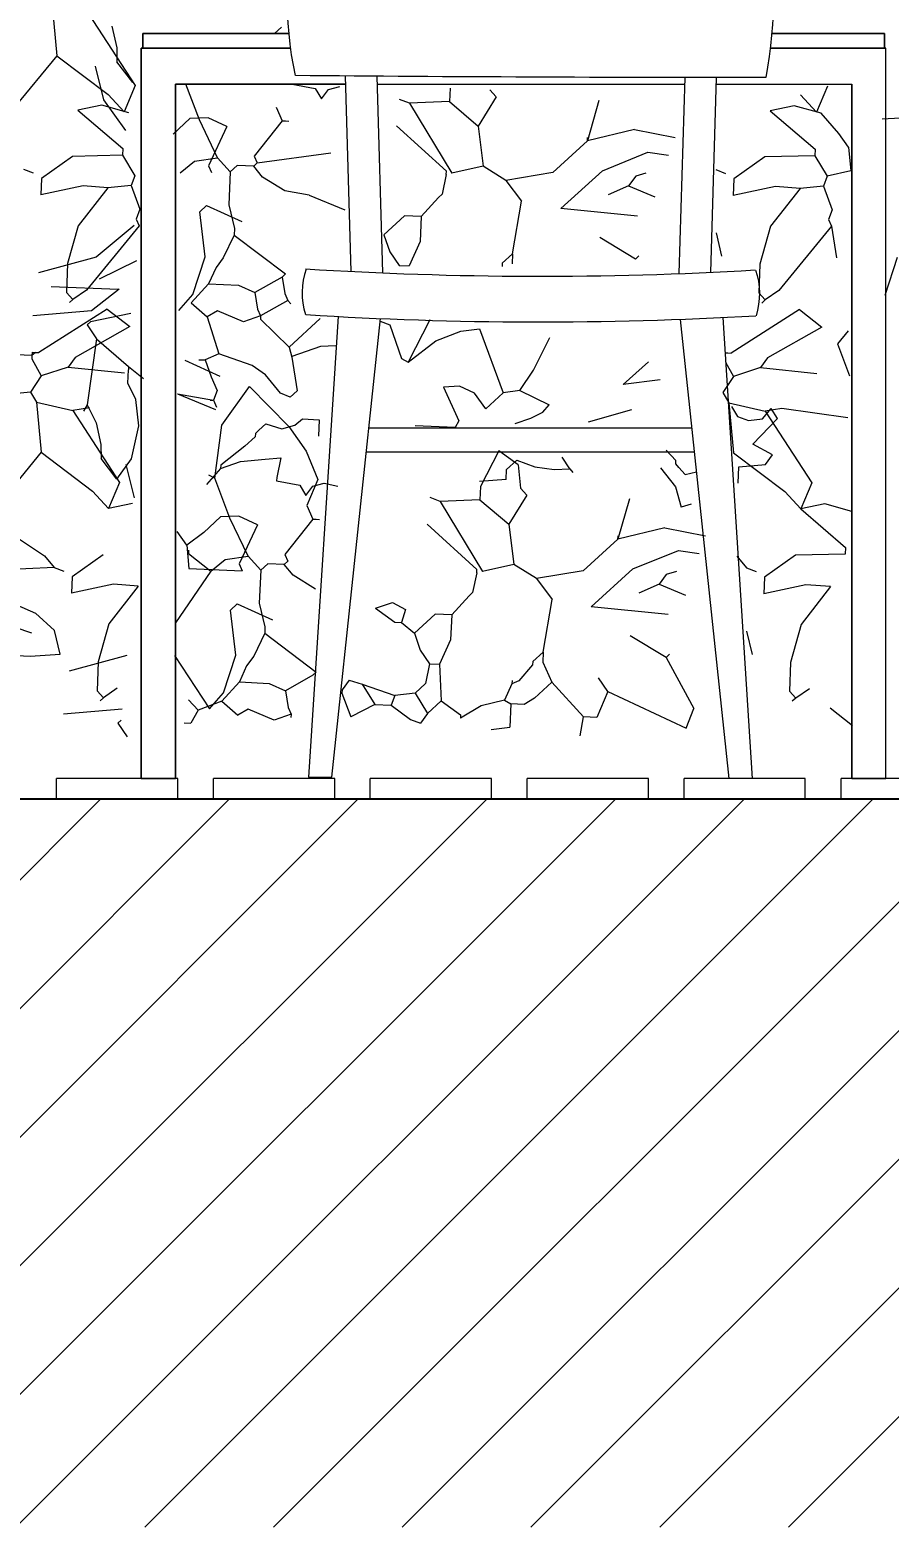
# Model space of a CAD drawing. Header units: centimetres. Extents: x 5667 to 17750, y 274 to 6203.
# Drawn here: x 5866 to 5948.5, y 4415.2 to 4559.2 of the extents above; entities that cross this region are included whole.
import ezdxf

# ---------------------------------------------------------------- set-up
doc = ezdxf.new("R2010")
doc.units = ezdxf.units.CM
doc.header["$MEASUREMENT"] = 0
doc.layers.get('0').update_dxf_attribs({"lineweight": 18})
for name, color, linetype, lineweight in [('A-FURN', 8, 'Continuous', 9), ('A-WALL-FULL', 7, 'Continuous', 20), ('G-ANNO-DIM', 3, 'Continuous', 9), ('G-HEDGE', 104, 'Continuous', 9)]:
    doc.layers.add(name, color=color, linetype=linetype, lineweight=lineweight)
doc.styles.add('ARIAL', font='arial.ttf')
doc.dimstyles.new('TICK_36', dxfattribs={"dimtxt": 10, "dimasz": 3.6, "dimexe": 1.8, "dimexo": 1.2, "dimgap": 1.8, "dimtad": 0, "dimdec": 0, "dimzin": 0, "dimdsep": 46, "dimtxsty": 'ARIAL', "dimblk": 'OBLIQUE', "dimcen": 1.8, "dimdle": 1.8, "dimclrd": 256, "dimclrt": 256, "dimadec": 0, "dimazin": 0, "dimtfac": 1, "dimtdec": 0, "dimtmove": 1, "dimatfit": 3, "dimldrblk": 'OPEN90', "dimfxl": 1, "dimtolj": 1, "dimtzin": 0, "dimarcsym": 0})

# ---------------------------------------------------------------- blocks, each defined once
blk = doc.blocks.new('_Oblique')
at = {"color": 0, "linetype": 'ByBlock', "lineweight": -2}
blk.add_line((-0.5, -0.5), (0.5, 0.5), dxfattribs=at)
blk = doc.blocks.new('*D33')
at = {"layer": 'Defpoints', "color": 0, "transparency": 16777216}
for p in [(6061.6, 4710.48), (5687.77, 4485.2), (6061.11, 4485.2)]:
    blk.add_point(p, dxfattribs=at)
at = {"layer": 'G-ANNO-DIM', "lineweight": -2, "transparency": 16777216}
for p, q in [((5687.77, 4712.28), (5687.77, 4610.81)), ((5687.77, 4483.4), (5687.77, 4584.87))]:
    blk.add_line(p, q, dxfattribs=at)
at = {"layer": 'G-ANNO-DIM', "color": 0, "lineweight": -2, "transparency": 16777216}
for p, q in [((6060.4, 4710.48), (5685.97, 4710.48)), ((6059.91, 4485.2), (5685.97, 4485.2))]:
    blk.add_line(p, q, dxfattribs=at)
at = {"layer": 'G-ANNO-DIM', "lineweight": -2, "transparency": 16777216, "xscale": 3.6, "yscale": 3.6, "zscale": 3.6}
for p, rotation in [((5687.77, 4710.48), 90), ((5687.77, 4485.2), 270)]:
    blk.add_blockref('_Oblique', p, dxfattribs=dict(at, rotation=rotation))
at = {"layer": 'G-ANNO-DIM', "transparency": 16777216, "insert": (5687.77, 4597.84), "char_height": 10, "attachment_point": 5, "rotation": 90, "style": 'ARIAL'}
blk.add_mtext('\\A1;225', dxfattribs=at)
blk = doc.blocks.new('_Open90')
at = {"color": 0, "linetype": 'ByBlock', "lineweight": -2}
for p, q in [((-0.5, 0.5), (0, 0)), ((0, 0), (-1, 0)), ((0, 0), (-0.5, -0.5))]:
    blk.add_line(p, q, dxfattribs=at)
blk = doc.blocks.new('*D34')
at = {"layer": 'Defpoints', "color": 0, "transparency": 16777216}
for p in [(5716.47, 4695.2), (6061.57, 4695.2), (6061.11, 4485.2)]:
    blk.add_point(p, dxfattribs=at)
at = {"layer": 'G-ANNO-DIM', "lineweight": -2, "transparency": 16777216}
for p, q in [((5716.47, 4697), (5716.47, 4603.11)), ((5716.47, 4483.4), (5716.47, 4577.28))]:
    blk.add_line(p, q, dxfattribs=at)
at = {"layer": 'G-ANNO-DIM', "color": 0, "lineweight": -2, "transparency": 16777216}
for p, q in [((6060.37, 4695.2), (5714.67, 4695.2)), ((6059.91, 4485.2), (5714.67, 4485.2))]:
    blk.add_line(p, q, dxfattribs=at)
at = {"layer": 'G-ANNO-DIM', "lineweight": -2, "transparency": 16777216, "xscale": 3.6, "yscale": 3.6, "zscale": 3.6}
for p, rotation in [((5716.47, 4695.2), 90), ((5716.47, 4485.2), 270)]:
    blk.add_blockref('_Oblique', p, dxfattribs=dict(at, rotation=rotation))
at = {"layer": 'G-ANNO-DIM', "transparency": 16777216, "insert": (5716.47, 4590.2), "char_height": 10, "attachment_point": 5, "rotation": 90, "style": 'ARIAL'}
blk.add_mtext('\\A1;210', dxfattribs=at)

msp = doc.modelspace()

# ---------------------------------------------------------------- hatches: boundary and pattern name
at = {"layer": 'A-WALL-FULL'}
h = msp.add_hatch(dxfattribs=at)
h.set_pattern_fill('ANSI31', color=0, scale=70)
h.set_pattern_definition([(45, (-2050.141, 2304.0196), (-6.187184, 6.187184), [])])
h.paths.add_polyline_path([(6690.4, 4485.2), (6666.88, 4485.2), (6666.88, 4710.48), (6666.88, 4780.48), (6061.6, 4780.48), (6061.6, 4710.48), (6061.57, 4695.2), (6065.62, 4695.2), (6075.13, 4695.2), (6075.13, 4710.48), (6375.51, 4710.48), (6652.86, 4710.48), (6652.86, 4485.2), (5730.58, 4485.2), (5730.58, 4415.2), (6690.4, 4415.2)])

# ---------------------------------------------------------------- linework, layer by layer
at = {"layer": 'A-FURN', "lineweight": 0}
for p, q in [((5876.81, 4557.45), (5876.81, 4558.86)), ((5876.81, 4558.86), (5890.86, 4558.86)), ((5876.81, 4558.86), (5876.81, 4557.45)), ((5890.86, 4558.86), (5876.81, 4558.86)), ((5937.27, 4558.86), (5948.09, 4558.86)), ((5948.09, 4558.86), (5937.27, 4558.86)), ((5948.09, 4557.45), (5948.09, 4558.86)), ((5948.09, 4558.86), (5948.09, 4557.45)), ((5891.03, 4557.45), (5876.66, 4557.45)), ((5876.66, 4557.45), (5876.66, 4487.2)), ((5876.66, 4487.2), (5876.66, 4557.45)), ((5876.66, 4557.45), (5891.03, 4557.45)), ((5948.24, 4557.45), (5937.12, 4557.45)), ((5937.12, 4557.45), (5948.24, 4557.45)), ((5948.24, 4487.2), (5948.24, 4557.45)), ((5948.24, 4487.2), (5948.24, 4557.45)), ((5879.95, 4487.2), (5879.95, 4553.99)), ((5879.95, 4487.2), (5879.95, 4553.99)), ((5879.95, 4553.99), (5896.29, 4553.99)), ((5879.95, 4553.99), (5896.29, 4553.99)), ((5899.32, 4553.99), (5928.91, 4553.99)), ((5931.94, 4553.99), (5944.95, 4553.99)), ((5931.94, 4553.99), (5944.95, 4553.99)), ((5944.95, 4487.2), (5944.95, 4553.99)), ((5944.95, 4553.99), (5944.95, 4487.2)), ((5876.66, 4487.2), (5879.95, 4487.2)), ((5876.66, 4487.2), (5879.95, 4487.2)), ((5948.24, 4487.2), (5944.95, 4487.2)), ((5944.95, 4487.2), (5948.24, 4487.2))]:
    msp.add_line(p, q, dxfattribs=at)
at = {"layer": 'A-FURN'}
for p, q in [((5876.81, 4557.45), (5876.81, 4558.86)), ((5876.81, 4558.86), (5890.86, 4558.86)), ((5948.09, 4558.86), (5937.27, 4558.86)), ((5948.09, 4557.45), (5948.09, 4558.86)), ((5876.66, 4487.2), (5876.66, 4557.45)), ((5876.66, 4557.45), (5891.03, 4557.45)), ((5948.24, 4557.45), (5937.12, 4557.45)), ((5948.24, 4487.2), (5948.24, 4557.45)), ((5896.26, 4554.77), (5896.82, 4535.97)), ((5899.3, 4554.75), (5899.86, 4535.83)), ((5928.37, 4535.76), (5928.93, 4554.62)), ((5931.41, 4535.88), (5931.96, 4554.62)), ((5896.29, 4553.99), (5879.95, 4553.99)), ((5879.95, 4553.99), (5879.95, 4487.2)), ((5899.32, 4553.99), (5928.91, 4553.99)), ((5931.94, 4553.99), (5944.95, 4553.99)), ((5944.95, 4553.99), (5944.95, 4487.2)), ((5895.59, 4531.64), (5892.75, 4487.31)), ((5894.98, 4487.31), (5899.65, 4531.44)), ((5933.16, 4487.2), (5928.49, 4531.33)), ((5932.55, 4531.53), (5935.39, 4487.2)), ((5898.56, 4520.93), (5929.57, 4520.93)), ((5898.32, 4518.61), (5929.88, 4518.61)), ((5880.18, 4487.2), (5868.53, 4487.2)), ((5868.53, 4485.2), (5868.53, 4487.2)), ((5879.95, 4487.2), (5876.66, 4487.2)), ((5880.18, 4485.2), (5880.18, 4487.2)), ((5895.26, 4487.2), (5883.6, 4487.2)), ((5883.6, 4485.2), (5883.6, 4487.2)), ((5892.75, 4487.32), (5894.99, 4487.32)), ((5895.26, 4485.2), (5895.26, 4487.2)), ((5910.33, 4487.2), (5898.68, 4487.2)), ((5898.68, 4485.2), (5898.68, 4487.2)), ((5910.33, 4485.2), (5910.33, 4487.2)), ((5925.41, 4487.2), (5913.76, 4487.2)), ((5913.76, 4485.2), (5913.76, 4487.2)), ((5925.41, 4485.2), (5925.41, 4487.2)), ((5940.49, 4487.2), (5928.84, 4487.2)), ((5928.84, 4485.2), (5928.84, 4487.2)), ((5935.39, 4487.2), (5933.16, 4487.2)), ((5940.49, 4485.2), (5940.49, 4487.2)), ((5955.57, 4487.2), (5943.92, 4487.2)), ((5943.92, 4485.2), (5943.92, 4487.2)), ((5944.95, 4487.2), (5948.24, 4487.2)), ((5880.18, 4485.2), (5868.53, 4485.2)), ((5895.26, 4485.2), (5883.6, 4485.2)), ((5886.24, 4485.28), (5886.56, 4485.27)), ((5910.33, 4485.2), (5898.68, 4485.2)), ((5925.41, 4485.2), (5913.76, 4485.2)), ((5940.49, 4485.2), (5928.84, 4485.2)), ((5955.57, 4485.2), (5943.92, 4485.2))]:
    msp.add_line(p, q, dxfattribs=at)
for points in [[(5891.67, 4570.95), (5936.68, 4570.95, -0.092959), (5936.68, 4554.61, -0.002126), (5891.48, 4554.8, -0.109257), (5891.67, 4570.95, -0.276267)], [(5892.51, 4536.2, 0.162787), (5892.45, 4531.82, 0.892277)], [(5935.69, 4536.1, -0.162787), (5935.75, 4531.71, -0.892277)]]:
    msp.add_lwpolyline(points, format="xyb", dxfattribs=at)
for centre in [(5914.96, 4895.89), (5915, 4891.49)]:
    msp.add_arc(centre, 360.38, 266.42, 273.2965, dxfattribs=at)
at = {"layer": 'A-WALL-FULL'}
msp.add_line((5730.58, 4485.2), (6652.86, 4485.2), dxfattribs=at)
at = {"layer": 'G-HEDGE'}
for p, q in [((5868.11, 4561.54), (5868.54, 4556.72)), ((5871.59, 4560.74), (5876.08, 4553.84)), ((5873.84, 4559.56), (5874.3, 4557.48)), ((5889.47, 4558.84), (5890.13, 4559.45)), ((5868.54, 4556.72), (5864.49, 4551.78)), ((5868.54, 4556.72), (5873.49, 4552.99)), ((5874.3, 4557.48), (5874.33, 4556.13)), ((5875.84, 4554.14), (5874.33, 4556.13)), ((5872.23, 4555.72), (5873.05, 4552.48)), ((5876.08, 4553.84), (5875.01, 4551.33)), ((5882.25, 4550.54), (5880.95, 4553.99)), ((5891.17, 4553.97), (5893.39, 4553.56)), ((5893.39, 4553.56), (5893.99, 4552.57)), ((5893.99, 4552.57), (5894.65, 4553.47)), ((5894.65, 4553.47), (5895.76, 4553.77)), ((5906.34, 4553.59), (5906.28, 4552.31)), ((5910.16, 4553.42), (5910.78, 4552.76)), ((5942.62, 4553.79), (5941.55, 4551.28)), ((5872.87, 4551.96), (5870.57, 4551.48)), ((5875.48, 4551.23), (5872.87, 4551.96)), ((5873.05, 4552.48), (5875.16, 4549.51)), ((5873.49, 4552.99), (5875.01, 4551.33)), ((5889.64, 4551.76), (5890.22, 4550.46)), ((5902.44, 4552.16), (5901.5, 4552.52)), ((5906.28, 4552.31), (5902.44, 4552.16)), ((5902.44, 4552.16), (5906.52, 4545.42)), ((5906.28, 4552.31), (5909.05, 4549.95)), ((5910.78, 4552.76), (5909.05, 4549.95)), ((5920.64, 4552.4), (5919.54, 4548.54)), ((5939.41, 4551.91), (5937.11, 4551.43)), ((5942.02, 4551.18), (5939.41, 4551.91)), ((5940.03, 4552.94), (5941.55, 4551.28)), ((5870.57, 4551.48), (5874.88, 4547.78)), ((5881.33, 4550.67), (5879.74, 4549.16)), ((5883.09, 4550.75), (5881.33, 4550.67)), ((5883.99, 4546.89), (5882.25, 4550.54)), ((5884.88, 4549.9), (5883.09, 4550.75)), ((5890.22, 4550.46), (5887.51, 4547.06)), ((5890.22, 4550.46), (5890.54, 4550.44)), ((5890.54, 4550.44), (5890.86, 4550.43)), ((5937.11, 4551.43), (5941.42, 4547.73)), ((5943.72, 4549.23), (5942.02, 4551.18)), ((5949.63, 4550.7), (5947.87, 4550.62)), ((5884.88, 4549.9), (5883.12, 4546.14)), ((5905.99, 4545.61), (5901.19, 4549.98)), ((5909.05, 4549.95), (5909.53, 4546.1)), ((5924.06, 4549.62), (5919.54, 4548.54)), ((5919.54, 4548.54), (5919.55, 4548.86)), ((5924.06, 4549.62), (5927.97, 4548.85)), ((5944.63, 4547.91), (5943.72, 4549.23)), ((5874.88, 4547.78), (5874.85, 4547.14)), ((5919.54, 4548.54), (5916.21, 4545.49)), ((5920.98, 4545.66), (5925.35, 4547.44)), ((5925.35, 4547.44), (5927.35, 4547.15)), ((5941.42, 4547.73), (5941.39, 4547.09)), ((5944.63, 4547.91), (5944.85, 4545.66)), ((5870.05, 4547.03), (5867.09, 4544.92)), ((5874.85, 4547.14), (5870.05, 4547.03)), ((5874.85, 4547.14), (5876.05, 4545.17)), ((5880.41, 4545.45), (5881.78, 4546.56)), ((5881.78, 4546.56), (5883.99, 4546.89)), ((5883.12, 4546.14), (5883.41, 4545.49)), ((5883.99, 4546.89), (5885.21, 4545.56)), ((5885.88, 4546.17), (5885.21, 4545.56)), ((5887.47, 4546.1), (5885.88, 4546.17)), ((5887.81, 4546.41), (5887.47, 4546.1)), ((5888.32, 4545.04), (5887.47, 4546.1)), ((5887.51, 4547.06), (5887.81, 4546.41)), ((5887.81, 4546.41), (5894.88, 4547.38)), ((5909.53, 4546.1), (5906.52, 4545.42)), ((5911.7, 4544.73), (5909.53, 4546.1)), ((5936.59, 4546.98), (5933.63, 4544.87)), ((5941.39, 4547.09), (5936.59, 4546.98)), ((5941.39, 4547.09), (5942.59, 4545.12)), ((5865.34, 4545.81), (5866.29, 4545.45)), ((5867.09, 4544.92), (5867.02, 4543.32)), ((5876.05, 4545.17), (5875.68, 4544.23)), ((5885.21, 4545.56), (5885.07, 4542.37)), ((5890.47, 4543.72), (5888.32, 4545.04)), ((5905.98, 4545.29), (5905.57, 4543.39)), ((5905.98, 4545.29), (5905.99, 4545.61)), ((5916.21, 4545.49), (5911.7, 4544.73)), ((5911.7, 4544.73), (5913.22, 4542.74)), ((5916.98, 4542.02), (5920.98, 4545.66)), ((5924.19, 4545.14), (5923.51, 4544.21)), ((5925.16, 4545.42), (5924.19, 4545.14)), ((5931.88, 4545.76), (5932.83, 4545.4)), ((5933.63, 4544.87), (5933.56, 4543.28)), ((5942.59, 4545.12), (5942.23, 4544.18)), ((5944.85, 4545.66), (5942.59, 4545.12)), ((5871.07, 4544.2), (5867.02, 4543.32)), ((5873.44, 4544), (5870.61, 4540.37)), ((5873.44, 4544), (5871.07, 4544.2)), ((5875.68, 4544.23), (5873.44, 4544)), ((5875.68, 4544.23), (5876.54, 4541.95)), ((5892.79, 4543.31), (5890.47, 4543.72)), ((5892.79, 4543.31), (5896.24, 4541.88)), ((5905.24, 4543.09), (5903.56, 4541.24)), ((5905.57, 4543.39), (5905.24, 4543.09)), ((5923.51, 4544.21), (5921.55, 4543.34)), ((5923.51, 4544.21), (5926.02, 4543.14)), ((5937.61, 4544.15), (5933.56, 4543.28)), ((5939.98, 4543.96), (5937.15, 4540.33)), ((5939.98, 4543.96), (5937.61, 4544.15)), ((5942.23, 4544.18), (5939.98, 4543.96)), ((5942.23, 4544.18), (5943.08, 4541.9)), ((5876.54, 4541.95), (5876.18, 4541.01)), ((5882.95, 4542.31), (5882.29, 4541.7)), ((5882.8, 4537.38), (5882.29, 4541.7)), ((5882.95, 4542.31), (5886.33, 4540.76)), ((5885.07, 4542.37), (5885.61, 4540.11)), ((5912.35, 4537.67), (5913.22, 4542.74)), ((5924.36, 4541.29), (5916.98, 4542.02)), ((5943.08, 4541.9), (5942.72, 4540.96)), ((5870.61, 4540.37), (5869.57, 4536.73)), ((5876.47, 4540.36), (5871.41, 4534.18)), ((5875.98, 4540.38), (5872.34, 4537.35)), ((5876.18, 4541.01), (5876.47, 4540.36)), ((5901.97, 4541.31), (5899.97, 4539.48)), ((5903.56, 4541.24), (5901.97, 4541.31)), ((5903.56, 4541.24), (5903.46, 4538.85)), ((5937.15, 4540.33), (5936.11, 4536.68)), ((5943.02, 4540.31), (5937.95, 4534.14)), ((5942.72, 4540.96), (5943.02, 4540.31)), ((5943.02, 4540.31), (5943.47, 4537.28)), ((5885.59, 4539.47), (5884.53, 4537.28)), ((5885.61, 4540.11), (5885.59, 4539.47)), ((5885.59, 4539.47), (5890.54, 4535.74)), ((5899.97, 4539.48), (5900.54, 4537.86)), ((5903.46, 4538.85), (5902.4, 4536.5)), ((5924.16, 4537.15), (5920.73, 4539.22)), ((5932.48, 4537.43), (5931.94, 4539.69)), ((5872.34, 4537.35), (5866.78, 4535.83)), ((5881.62, 4533.74), (5882.8, 4537.38)), ((5900.54, 4537.86), (5901.44, 4536.54)), ((5912.35, 4537.67), (5911.36, 4536.75)), ((5912.35, 4537.67), (5912.31, 4536.71)), ((5924.16, 4537.15), (5924.49, 4537.46)), ((5948.16, 4533.69), (5949.35, 4537.33)), ((5869.57, 4536.73), (5869.48, 4533.95)), ((5876.21, 4537), (5872.62, 4535.24)), ((5883.85, 4536.35), (5883.14, 4534.78)), ((5884.53, 4537.28), (5883.85, 4536.35)), ((5901.44, 4536.54), (5902.4, 4536.5)), ((5911.36, 4536.75), (5911.34, 4536.43)), ((5936.11, 4536.68), (5936.02, 4533.9)), ((5874.44, 4534.22), (5868, 4534.5)), ((5883.14, 4534.78), (5881.47, 4532.94)), ((5883.14, 4534.78), (5886.02, 4534.66)), ((5886.02, 4534.66), (5887.58, 4533.95)), ((5890.2, 4535.43), (5887.58, 4533.95)), ((5890.54, 4535.74), (5890.2, 4535.43)), ((5890.2, 4535.43), (5890.45, 4533.83)), ((5869.48, 4533.95), (5870.09, 4533.28)), ((5870.09, 4533.28), (5869.76, 4532.98)), ((5871.41, 4534.18), (5870.09, 4533.28)), ((5871.88, 4532.22), (5874.55, 4534.31)), ((5880.28, 4532.2), (5881.62, 4533.74)), ((5887.58, 4533.95), (5887.83, 4532.34)), ((5890.74, 4533.17), (5888.12, 4531.69)), ((5890.45, 4533.83), (5890.74, 4533.17)), ((5891.05, 4532.84), (5890.74, 4533.17)), ((5936.02, 4533.9), (5936.63, 4533.24)), ((5936.63, 4533.24), (5936.3, 4532.93)), ((5937.95, 4534.14), (5936.63, 4533.24)), ((5866.24, 4531.73), (5871.88, 4532.22)), ((5873.39, 4532.35), (5866.81, 4528.17)), ((5875.67, 4531.91), (5871.8, 4531.12)), ((5873.39, 4532.35), (5875.55, 4530.66)), ((5881.47, 4532.94), (5883, 4531.59)), ((5883.99, 4532.19), (5883, 4531.59)), ((5883, 4531.59), (5884.13, 4528.03)), ((5886.5, 4531.12), (5883.99, 4532.19)), ((5888.12, 4531.69), (5886.5, 4531.12)), ((5887.83, 4532.34), (5888.12, 4531.69)), ((5888.12, 4531.69), (5888.11, 4531.37)), ((5939.93, 4532.31), (5933.35, 4528.12)), ((5939.93, 4532.31), (5942.09, 4530.62)), ((5875.55, 4530.66), (5870.31, 4527.69)), ((5871.8, 4531.12), (5871.46, 4530.82)), ((5871.46, 4530.82), (5872.37, 4529.5)), ((5888.11, 4531.37), (5890.87, 4528.69)), ((5893.86, 4531.44), (5890.87, 4528.69)), ((5899.61, 4531.19), (5900.55, 4530.83)), ((5900.55, 4530.83), (5901.69, 4527.58)), ((5904.41, 4531.3), (5902.31, 4527.24)), ((5904.98, 4529.28), (5907.37, 4530.22)), ((5907.37, 4530.22), (5909.16, 4530.45)), ((5909.16, 4530.45), (5911.45, 4524.28)), ((5942.09, 4530.62), (5936.85, 4527.65)), ((5944.6, 4530.24), (5943.59, 4529.01)), ((5872.37, 4529.5), (5871.45, 4523.15)), ((5872.37, 4529.5), (5875.44, 4526.81)), ((5890.87, 4528.69), (5891.15, 4527.72)), ((5893.9, 4528.76), (5891.12, 4527.79)), ((5895.35, 4528.82), (5893.9, 4528.76)), ((5902.31, 4527.24), (5904.98, 4529.28)), ((5914.37, 4526.47), (5915.92, 4529.6)), ((5943.59, 4529.01), (5944.72, 4525.94)), ((5866.16, 4527.88), (5863.93, 4527.97)), ((5866.16, 4527.88), (5866.15, 4527.56)), ((5866.15, 4527.56), (5867.03, 4525.92)), ((5866.17, 4528.19), (5866.16, 4527.88)), ((5866.49, 4528.18), (5866.16, 4527.88)), ((5866.17, 4528.19), (5866.49, 4528.18)), ((5866.49, 4528.18), (5866.81, 4528.17)), ((5870.31, 4527.69), (5869.63, 4526.77)), ((5884.26, 4525.86), (5880.88, 4527.41)), ((5882.19, 4527.47), (5882.82, 4527.45)), ((5884.13, 4528.03), (5882.82, 4527.45)), ((5882.82, 4527.45), (5883.39, 4525.82)), ((5887.32, 4526.93), (5884.13, 4528.03)), ((5891.15, 4527.72), (5891.64, 4524.5)), ((5901.69, 4527.58), (5902.31, 4527.24)), ((5922.97, 4525.08), (5925.41, 4527.28)), ((5932.77, 4528.15), (5933.03, 4528.13)), ((5932.83, 4527.25), (5933.57, 4525.87)), ((5933.03, 4528.13), (5933.35, 4528.12)), ((5936.85, 4527.65), (5936.17, 4526.72)), ((5867.03, 4525.92), (5866.01, 4524.37)), ((5869.63, 4526.77), (5867.03, 4525.92)), ((5869.63, 4526.77), (5875.04, 4526.21)), ((5875.38, 4525.21), (5875.43, 4526.49)), ((5875.44, 4526.81), (5875.43, 4526.49)), ((5875.44, 4526.81), (5876.89, 4525.67)), ((5883.39, 4525.82), (5883.97, 4524.52)), ((5888.59, 4526.02), (5887.32, 4526.93)), ((5890.04, 4524.26), (5888.59, 4526.02)), ((5913.06, 4524.53), (5914.37, 4526.47)), ((5933.57, 4525.87), (5932.55, 4524.32)), ((5936.17, 4526.72), (5933.57, 4525.87)), ((5936.17, 4526.72), (5941.58, 4526.16)), ((5876.15, 4523.64), (5875.38, 4525.21)), ((5883.97, 4524.52), (5883.61, 4523.58)), ((5884.41, 4521.18), (5887.07, 4524.91)), ((5887.07, 4524.91), (5890.86, 4521.05)), ((5891.64, 4524.5), (5890.98, 4523.89)), ((5907.26, 4524.94), (5905.72, 4524.85)), ((5905.72, 4524.85), (5907.18, 4521.59)), ((5908.7, 4524.26), (5907.26, 4524.94)), ((5913.06, 4524.53), (5911.45, 4524.28)), ((5913.06, 4524.53), (5915.88, 4523.13)), ((5926.53, 4525.54), (5922.97, 4525.08)), ((5866.01, 4524.37), (5863.76, 4524.14)), ((5866.01, 4524.37), (5866.6, 4523.38)), ((5866.6, 4523.38), (5870.08, 4522.59)), ((5866.6, 4523.38), (5867.03, 4518.57)), ((5871.45, 4523.15), (5871.1, 4522.52)), ((5871.45, 4523.15), (5872.34, 4521.41)), ((5876.42, 4521.11), (5876.15, 4523.64)), ((5880.16, 4524.21), (5883.8, 4522.69)), ((5880.16, 4524.21), (5883.61, 4523.58)), ((5883.3, 4523.59), (5883.61, 4523.58)), ((5883.61, 4523.58), (5883.91, 4522.92)), ((5890.98, 4523.89), (5890.04, 4524.26)), ((5909.79, 4522.76), (5908.7, 4524.26)), ((5911.45, 4524.28), (5909.79, 4522.76)), ((5915.25, 4522.44), (5915.88, 4523.13)), ((5932.55, 4524.32), (5933.14, 4523.34)), ((5933.14, 4523.34), (5936.63, 4522.54)), ((5933.14, 4523.34), (5933.57, 4518.52)), ((5933.38, 4522.97), (5933.96, 4522.02)), ((5871.69, 4522.84), (5870.08, 4522.59)), ((5870.08, 4522.59), (5874.58, 4515.68)), ((5891.44, 4521.17), (5892.17, 4521.78)), ((5892.17, 4521.78), (5893.76, 4521.71)), ((5893.76, 4521.71), (5893.69, 4520.12)), ((5907.18, 4521.59), (5906.83, 4520.97)), ((5912.6, 4521.35), (5914.11, 4521.87)), ((5914.11, 4521.87), (5915.25, 4522.44)), ((5919.65, 4521.49), (5923.81, 4522.69)), ((5933.96, 4522.02), (5935.04, 4521.63)), ((5935.04, 4521.63), (5936.36, 4521.8)), ((5935.46, 4519.36), (5937.81, 4521.82)), ((5936.36, 4521.8), (5937.21, 4522.8)), ((5938.23, 4522.79), (5936.63, 4522.54)), ((5936.63, 4522.54), (5941.12, 4515.64)), ((5937.81, 4521.82), (5937.21, 4522.8)), ((5944.59, 4521.88), (5938.23, 4522.79)), ((5872.34, 4521.41), (5872.79, 4519.33)), ((5875.73, 4517.94), (5876.42, 4521.11)), ((5883.74, 4516.08), (5884.41, 4521.18)), ((5887.62, 4520.06), (5886.62, 4519.15)), ((5887.63, 4520.38), (5887.62, 4520.06)), ((5887.96, 4520.69), (5887.63, 4520.38)), ((5887.96, 4520.69), (5888.63, 4521.3)), ((5888.63, 4521.3), (5890.17, 4520.83)), ((5890.17, 4520.83), (5891.44, 4521.17)), ((5890.86, 4521.05), (5892.52, 4518.67)), ((5906.83, 4520.97), (5903, 4521.13)), ((5872.79, 4519.33), (5872.82, 4517.97)), ((5886.62, 4519.15), (5884.3, 4517.33)), ((5892.52, 4518.67), (5893.65, 4515.96)), ((5911.03, 4518.72), (5909.28, 4515.28)), ((5912.88, 4517.36), (5911.03, 4518.72)), ((5928.04, 4517.77), (5927.12, 4518.77)), ((5937.33, 4518.32), (5935.46, 4519.36)), ((5867.03, 4518.57), (5862.98, 4513.63)), ((5867.03, 4518.57), (5871.98, 4514.84)), ((5874.33, 4515.99), (5872.82, 4517.97)), ((5874.33, 4515.99), (5875.73, 4517.94)), ((5875.17, 4517.41), (5875.99, 4514.18)), ((5884.29, 4517.01), (5886.21, 4517.68)), ((5884.3, 4517.33), (5884.29, 4517.01)), ((5886.21, 4517.68), (5888.56, 4517.92)), ((5888.56, 4517.92), (5890.08, 4518.04)), ((5890.08, 4518.04), (5889.68, 4516.14)), ((5911.77, 4516.92), (5912.77, 4517.83)), ((5912.77, 4517.83), (5914.49, 4517.18)), ((5912.88, 4517.36), (5913.11, 4515.11)), ((5914.49, 4517.18), (5916.36, 4516.91)), ((5917.85, 4516.97), (5917.12, 4518.11)), ((5928.03, 4517.45), (5928.04, 4517.77)), ((5928.33, 4517.12), (5928.03, 4517.45)), ((5933.57, 4518.52), (5938.53, 4514.79)), ((5934.02, 4515.59), (5934.09, 4517.19)), ((5934.09, 4517.19), (5936.65, 4517.39)), ((5936.65, 4517.39), (5937.33, 4518.32)), ((5884.29, 4517.01), (5882.94, 4515.47)), ((5883.12, 4516.42), (5883.74, 4516.08)), ((5885.19, 4512.23), (5883.74, 4516.08)), ((5889.68, 4516.14), (5889.67, 4515.82)), ((5889.67, 4515.82), (5891.89, 4515.4)), ((5893.65, 4515.96), (5892.58, 4513.45)), ((5911.73, 4515.96), (5909.16, 4515.75)), ((5911.73, 4515.96), (5911.77, 4516.92)), ((5916.36, 4516.91), (5917.85, 4516.97)), ((5917.84, 4516.97), (5918.15, 4516.64)), ((5926.58, 4517.08), (5928, 4515.25)), ((5928.33, 4517.12), (5928.94, 4516.45)), ((5928.94, 4516.45), (5930.04, 4516.69)), ((5871.98, 4514.84), (5873.51, 4513.17)), ((5874.58, 4515.68), (5873.51, 4513.17)), ((5891.89, 4515.4), (5892.48, 4514.42)), ((5892.48, 4514.42), (5893.15, 4515.32)), ((5893.15, 4515.32), (5894.25, 4515.61)), ((5894.25, 4515.61), (5895.55, 4515.33)), ((5909.28, 4515.28), (5909.22, 4514.01)), ((5913.72, 4514.45), (5912, 4511.65)), ((5913.11, 4515.11), (5913.72, 4514.45)), ((5928, 4515.25), (5928.55, 4513.31)), ((5938.53, 4514.79), (5940.05, 4513.13)), ((5941.12, 4515.64), (5940.05, 4513.13)), ((5875.81, 4513.65), (5873.51, 4513.17)), ((5892.58, 4513.45), (5893.16, 4512.15)), ((5905.38, 4513.85), (5904.44, 4514.21)), ((5909.22, 4514.01), (5905.38, 4513.85)), ((5905.38, 4513.85), (5909.46, 4507.11)), ((5909.22, 4514.01), (5912, 4511.65)), ((5923.58, 4514.09), (5922.48, 4510.23)), ((5929.52, 4513.58), (5928.55, 4513.31)), ((5942.35, 4513.61), (5940.05, 4513.13)), ((5940.05, 4513.13), (5944.36, 4509.42)), ((5944.96, 4512.88), (5942.35, 4513.61)), ((5884.27, 4512.36), (5882.68, 4510.85)), ((5886.04, 4512.44), (5884.27, 4512.36)), ((5886.93, 4508.58), (5885.19, 4512.23)), ((5887.82, 4511.59), (5886.04, 4512.44)), ((5887.82, 4511.59), (5886.06, 4507.83)), ((5893.16, 4512.15), (5890.46, 4508.75)), ((5893.16, 4512.15), (5893.48, 4512.13)), ((5893.48, 4512.13), (5893.8, 4512.12)), ((5908.93, 4507.31), (5904.13, 4511.67)), ((5912, 4511.65), (5912.47, 4507.79)), ((5864.37, 4510.59), (5867.37, 4508.61)), ((5881.03, 4509.65), (5880.13, 4510.97)), ((5882.68, 4510.85), (5881.03, 4509.65)), ((5922.48, 4510.23), (5919.15, 4507.18)), ((5927, 4511.31), (5922.48, 4510.23)), ((5922.48, 4510.23), (5922.5, 4510.55)), ((5927, 4511.31), (5930.91, 4510.54)), ((5867.37, 4508.61), (5868.29, 4507.5)), ((5873, 4508.72), (5870.03, 4506.61)), ((5881.03, 4509.65), (5881.25, 4507.4)), ((5881.2, 4509.15), (5881.19, 4508.84)), ((5881.19, 4508.84), (5883.35, 4507.14)), ((5884.72, 4508.25), (5886.93, 4508.58)), ((5886.93, 4508.58), (5888.15, 4507.25)), ((5890.46, 4508.75), (5890.75, 4508.1)), ((5923.92, 4507.35), (5928.29, 4509.14)), ((5928.29, 4509.14), (5930.29, 4508.84)), ((5933.91, 4508.57), (5934.83, 4507.46)), ((5939.54, 4508.67), (5936.57, 4506.57)), ((5944.33, 4508.78), (5939.54, 4508.67)), ((5944.36, 4509.42), (5944.33, 4508.78)), ((5868.29, 4507.5), (5861.56, 4507.16)), ((5868.29, 4507.5), (5869.23, 4507.14)), ((5883.35, 4507.14), (5879.94, 4502.18)), ((5881.25, 4507.4), (5886.35, 4507.18)), ((5883.35, 4507.14), (5884.72, 4508.25)), ((5886.06, 4507.83), (5886.35, 4507.18)), ((5888.15, 4507.25), (5888.01, 4504.06)), ((5888.82, 4507.86), (5888.15, 4507.25)), ((5890.41, 4507.79), (5888.82, 4507.86)), ((5890.75, 4508.1), (5890.41, 4507.79)), ((5891.26, 4506.74), (5890.41, 4507.79)), ((5908.92, 4506.99), (5908.93, 4507.31)), ((5912.47, 4507.79), (5909.46, 4507.11)), ((5914.64, 4506.42), (5912.47, 4507.79)), ((5919.15, 4507.18), (5914.64, 4506.42)), ((5919.92, 4503.71), (5923.92, 4507.35)), ((5928.1, 4507.11), (5927.13, 4506.83)), ((5934.83, 4507.46), (5935.77, 4507.1)), ((5870.03, 4506.61), (5869.96, 4505.02)), ((5874.01, 4505.89), (5869.96, 4505.02)), ((5876.38, 4505.7), (5873.55, 4502.07)), ((5876.38, 4505.7), (5874.01, 4505.89)), ((5893.41, 4505.41), (5891.26, 4506.74)), ((5908.92, 4506.99), (5908.51, 4505.09)), ((5914.64, 4506.42), (5916.16, 4504.43)), ((5926.45, 4505.9), (5924.49, 4505.03)), ((5927.13, 4506.83), (5926.45, 4505.9)), ((5926.45, 4505.9), (5928.96, 4504.83)), ((5936.57, 4506.57), (5936.5, 4504.97)), ((5940.55, 4505.84), (5936.5, 4504.97)), ((5942.92, 4505.65), (5940.09, 4502.02)), ((5942.92, 4505.65), (5940.55, 4505.84)), ((5862.42, 4504.88), (5866.5, 4503.11)), ((5908.18, 4504.78), (5906.5, 4502.94)), ((5908.51, 4505.09), (5908.18, 4504.78)), ((5915.3, 4499.36), (5916.16, 4504.43)), ((5866.14, 4501.16), (5860.76, 4503.03)), ((5866.5, 4503.11), (5868.34, 4501.43)), ((5885.89, 4504), (5885.23, 4503.39)), ((5885.75, 4499.07), (5885.23, 4503.39)), ((5885.89, 4504), (5889.27, 4502.46)), ((5888.01, 4504.06), (5888.55, 4501.8)), ((5899.18, 4503.58), (5900.8, 4504.14)), ((5899.18, 4503.58), (5901.04, 4502.22)), ((5900.8, 4504.14), (5902.05, 4503.45)), ((5902.05, 4503.45), (5901.68, 4502.19)), ((5904.91, 4503.01), (5902.91, 4501.18)), ((5906.5, 4502.94), (5904.91, 4503.01)), ((5906.5, 4502.94), (5906.4, 4500.54)), ((5927.31, 4502.98), (5919.92, 4503.71)), ((5868.88, 4499.17), (5868.34, 4501.43)), ((5873.55, 4502.07), (5872.51, 4498.42)), ((5888.55, 4501.8), (5888.53, 4501.16)), ((5901.04, 4502.22), (5901.68, 4502.19)), ((5901.68, 4502.19), (5902.91, 4501.18)), ((5935.42, 4499.12), (5934.88, 4501.38)), ((5940.09, 4502.02), (5939.05, 4498.37)), ((5888.53, 4501.16), (5887.47, 4498.97)), ((5888.53, 4501.16), (5893.48, 4497.43)), ((5902.91, 4501.18), (5903.48, 4499.55)), ((5906.4, 4500.54), (5905.34, 4498.19)), ((5927.1, 4498.84), (5923.67, 4500.91)), ((5860.89, 4499.2), (5866, 4498.97)), ((5866, 4498.97), (5868.88, 4499.17)), ((5875.28, 4499.04), (5869.72, 4497.52)), ((5879.87, 4499.02), (5883.22, 4493.89)), ((5884.56, 4495.43), (5885.75, 4499.07)), ((5887.47, 4498.97), (5886.79, 4498.04)), ((5903.48, 4499.55), (5904.38, 4498.24)), ((5915.3, 4499.36), (5914.3, 4498.44)), ((5915.3, 4499.36), (5915.25, 4498.4)), ((5927.1, 4498.84), (5927.43, 4499.15)), ((5927.1, 4498.84), (5929.76, 4493.93)), ((5872.51, 4498.42), (5872.42, 4495.64)), ((5886.79, 4498.04), (5886.09, 4496.48)), ((5893.14, 4497.13), (5890.52, 4495.64)), ((5893.48, 4497.43), (5893.14, 4497.13)), ((5904.38, 4498.24), (5903.98, 4496.34)), ((5904.38, 4498.24), (5905.34, 4498.19)), ((5905.34, 4498.19), (5905.5, 4494.67)), ((5914.28, 4498.12), (5912.94, 4496.58)), ((5914.3, 4498.44), (5914.28, 4498.12)), ((5915.25, 4498.4), (5916.13, 4496.45)), ((5939.05, 4498.37), (5938.97, 4495.59)), ((5872.42, 4495.64), (5873.04, 4494.97)), ((5874.35, 4495.88), (5873.04, 4494.97)), ((5886.09, 4496.48), (5884.41, 4494.63)), ((5886.09, 4496.48), (5888.96, 4496.35)), ((5888.96, 4496.35), (5890.52, 4495.64)), ((5890.52, 4495.64), (5890.77, 4494.03)), ((5895.96, 4495.73), (5895.95, 4495.41)), ((5896.64, 4496.66), (5895.96, 4495.73)), ((5896.64, 4496.66), (5897.9, 4496.28)), ((5897.9, 4496.28), (5901.05, 4495.18)), ((5897.9, 4496.28), (5899.1, 4494.31)), ((5903.98, 4496.34), (5902.98, 4495.42)), ((5912.29, 4496.29), (5911.58, 4494.73)), ((5912.3, 4496.61), (5912.29, 4496.29)), ((5912.94, 4496.58), (5912.29, 4496.29)), ((5916.13, 4496.45), (5914.46, 4494.92)), ((5916.13, 4496.45), (5919.18, 4493.12)), ((5921.52, 4495.57), (5920.45, 4493.06)), ((5921.52, 4495.57), (5920.62, 4496.89)), ((5921.52, 4495.57), (5929.04, 4492.05)), ((5938.97, 4495.59), (5939.58, 4494.93)), ((5940.89, 4495.83), (5939.58, 4494.93)), ((5873.04, 4494.97), (5872.7, 4494.67)), ((5881.22, 4494.77), (5882.13, 4493.77)), ((5884.41, 4494.63), (5882.13, 4493.77)), ((5883.22, 4493.89), (5884.56, 4495.43)), ((5884.41, 4494.63), (5885.95, 4493.29)), ((5895.95, 4495.41), (5896.81, 4493.13)), ((5899.1, 4494.31), (5896.81, 4493.13)), ((5899.1, 4494.31), (5900.69, 4494.24)), ((5901.05, 4495.18), (5900.69, 4494.24)), ((5900.69, 4494.24), (5902.55, 4492.88)), ((5902.98, 4495.42), (5901.05, 4495.18)), ((5902.98, 4495.42), (5904.17, 4493.45)), ((5905.5, 4494.67), (5904.17, 4493.45)), ((5905.5, 4494.67), (5907.36, 4493.31)), ((5909.32, 4494.19), (5907.35, 4492.99)), ((5911.58, 4494.73), (5909.32, 4494.19)), ((5911.58, 4494.73), (5912.2, 4494.38)), ((5912.2, 4494.38), (5912.1, 4492.15)), ((5913.48, 4494.32), (5912.2, 4494.38)), ((5914.46, 4494.92), (5913.48, 4494.32)), ((5939.58, 4494.93), (5939.24, 4494.62)), ((5869.18, 4493.42), (5874.82, 4493.91)), ((5874.74, 4492.82), (5874.41, 4492.51)), ((5882.13, 4493.77), (5881.44, 4492.52)), ((5886.93, 4493.88), (5885.95, 4493.29)), ((5889.44, 4492.81), (5886.93, 4493.88)), ((5891.06, 4493.38), (5889.44, 4492.81)), ((5890.77, 4494.03), (5891.06, 4493.38)), ((5891.06, 4493.38), (5891.05, 4493.06)), ((5902.55, 4492.88), (5903.49, 4492.52)), ((5904.17, 4493.45), (5903.49, 4492.52)), ((5907.36, 4493.31), (5907.35, 4492.99)), ((5918.86, 4491.29), (5919.18, 4493.12)), ((5920.45, 4493.06), (5919.18, 4493.12)), ((5929.04, 4492.05), (5929.76, 4493.93)), ((5942.87, 4494), (5945.03, 4492.31)), ((5874.41, 4492.51), (5875.31, 4491.19)), ((5880.8, 4492.55), (5881.44, 4492.52)), ((5910.31, 4491.91), (5912.1, 4492.15))]:
    msp.add_line(p, q, dxfattribs=at)
for centre in [(5901.19, 4549.98), (5904.13, 4511.67)]:
    msp.add_arc(centre, 0.0000399, 47.3475, 87.1505, dxfattribs=at)

# ---------------------------------------------------------------- dimensions: what is measured, and where the dimension line sits
at = {"layer": 'G-ANNO-DIM'}
for base, p1, p2, picture, middle in [((5687.77, 4485.2), (6061.6, 4710.48), (6061.11, 4485.2), '*D33', (5687.77, 4597.84)), ((5716.47, 4695.2), (6061.11, 4485.2), (6061.57, 4695.2), '*D34', (5716.47, 4590.2))]:
    dim = msp.add_linear_dim(base=base, p1=p1, p2=p2, angle=90, dimstyle='TICK_36', dxfattribs=at)
    dim.commit()
    dim.dimension.update_dxf_attribs({"geometry": picture, "text_midpoint": middle})

doc.saveas('drawing.dxf')
